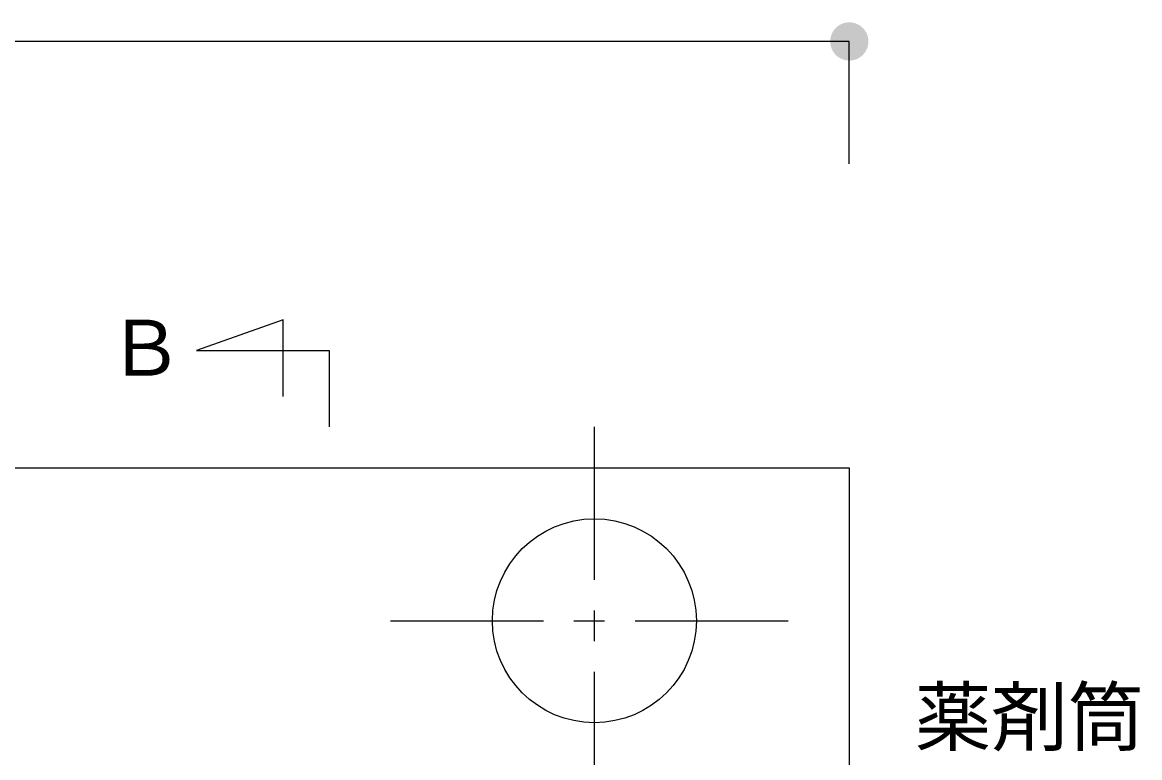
# Model space of a CAD drawing. Units: millimetres, scale not verified. Extents: x -8093 to 8093, y -5792 to 5792.
# Drawn here: x -5323 to -4227, y 1572 to 2293 of the extents above; entities that cross this region are included whole.
import ezdxf
from ezdxf.enums import TextEntityAlignment as Align

# ---------------------------------------------------------------- set-up
doc = ezdxf.new("R2010")
doc.units = ezdxf.units.MM
doc.header["$LTSCALE"] = 30
doc.linetypes.add('CHAIN1', pattern=[8, 5, -1, 1, -1])
for name, color, linetype, lineweight in [('0-1_00クル-フ-0躯体', 3, 'Continuous', 25), ('0-2_00クル-フ-1機器', 2, 'Continuous', 25), ('0-3_00クル-フ-6寸法', 132, 'Continuous', 25)]:
    doc.layers.add(name, color=color, linetype=linetype, lineweight=lineweight)
doc.styles.add('ＭＳ ゴシック', font='')
doc.styles.get('ＭＳ ゴシック').set_extended_font_data('MS Gothic')

msp = doc.modelspace()

# ---------------------------------------------------------------- linework, layer by layer
at = {"layer": '0-1_00クル-フ-0躯体'}
for points in [[(-5066.72, 1926.36), (-5066.72, 2001.36), (-5151.72, 1971.36)], [(-5151.72, 1971.36), (-5021.72, 1971.36), (-5021.72, 1896.36)]]:
    msp.add_lwpolyline(points, dxfattribs=at)
at = {"layer": '0-2_00クル-フ-1機器', "linetype": 'CHAIN1'}
for p, q in [((-4761.65, 1506.35), (-4761.65, 1906.35)), ((-4961.65, 1706.35), (-4561.65, 1706.35))]:
    msp.add_line(p, q, dxfattribs=at)
at = {"layer": '0-2_00クル-フ-1機器'}
for p, q in [((-6401.65, 1856.35), (-4511.65, 1856.35)), ((-4511.65, 1856.35), (-4511.65, -63.65))]:
    msp.add_line(p, q, dxfattribs=at)
msp.add_circle((-4761.65, 1706.35), 100, dxfattribs=at)
at = {"layer": '0-3_00クル-フ-6寸法', "color": 4}
for p, q in [((-4511.65, 2274.35), (-6401.65, 2274.35)), ((-4511.65, 2154.35), (-4511.65, 2274.35))]:
    msp.add_line(p, q, dxfattribs=at)
at = {"layer": '0-3_00クル-フ-6寸法'}
for points in [[(-4511.65, 2274.35), (-4523.6, 2288.8), (-4521.69, 2290.18)], [(-4511.65, 2274.35), (-4521.69, 2290.18), (-4519.63, 2291.31)], [(-4511.65, 2274.35), (-4519.63, 2291.31), (-4517.44, 2292.18)], [(-4511.65, 2274.35), (-4517.44, 2292.18), (-4515.16, 2292.77)], [(-4511.65, 2274.35), (-4515.16, 2292.77), (-4512.82, 2293.06)], [(-4511.65, 2274.35), (-4512.82, 2293.06), (-4510.47, 2293.06)], [(-4511.65, 2274.35), (-4510.47, 2293.06), (-4508.13, 2292.77)], [(-4511.65, 2274.35), (-4508.13, 2292.77), (-4505.85, 2292.18)], [(-4511.65, 2274.35), (-4505.85, 2292.18), (-4503.66, 2291.31)], [(-4511.65, 2274.35), (-4503.66, 2291.31), (-4501.6, 2290.18)], [(-4511.65, 2274.35), (-4501.6, 2290.18), (-4499.69, 2288.8)], [(-4511.65, 2274.35), (-4530.25, 2276.7), (-4529.81, 2279.01)], [(-4511.65, 2274.35), (-4529.81, 2279.01), (-4529.08, 2281.25)], [(-4511.65, 2274.35), (-4529.08, 2281.25), (-4528.08, 2283.38)], [(-4511.65, 2274.35), (-4528.08, 2283.38), (-4526.81, 2285.37)], [(-4511.65, 2274.35), (-4526.81, 2285.37), (-4525.31, 2287.18)], [(-4511.65, 2274.35), (-4525.31, 2287.18), (-4523.6, 2288.8)], [(-4511.65, 2274.35), (-4499.69, 2288.8), (-4497.98, 2287.18)], [(-4511.65, 2274.35), (-4497.98, 2287.18), (-4496.48, 2285.37)], [(-4511.65, 2274.35), (-4496.48, 2285.37), (-4495.21, 2283.38)], [(-4511.65, 2274.35), (-4495.21, 2283.38), (-4494.21, 2281.25)], [(-4511.65, 2274.35), (-4494.21, 2281.25), (-4493.48, 2279.01)], [(-4511.65, 2274.35), (-4493.48, 2279.01), (-4493.04, 2276.7)], [(-4511.65, 2274.35), (-4530.4, 2274.35), (-4530.25, 2276.7)], [(-4511.65, 2274.35), (-4530.25, 2272), (-4530.4, 2274.35)], [(-4511.65, 2274.35), (-4529.81, 2269.69), (-4530.25, 2272)], [(-4511.65, 2274.35), (-4529.08, 2267.45), (-4529.81, 2269.69)], [(-4511.65, 2274.35), (-4528.08, 2265.32), (-4529.08, 2267.45)], [(-4511.65, 2274.35), (-4526.81, 2263.33), (-4528.08, 2265.32)], [(-4511.65, 2274.35), (-4525.31, 2261.51), (-4526.81, 2263.33)], [(-4511.65, 2274.35), (-4523.6, 2259.9), (-4525.31, 2261.51)], [(-4511.65, 2274.35), (-4521.69, 2258.52), (-4523.6, 2259.9)], [(-4511.65, 2274.35), (-4519.63, 2257.38), (-4521.69, 2258.52)], [(-4511.65, 2274.35), (-4517.44, 2256.52), (-4519.63, 2257.38)], [(-4511.65, 2274.35), (-4515.16, 2255.93), (-4517.44, 2256.52)], [(-4511.65, 2274.35), (-4512.82, 2255.64), (-4515.16, 2255.93)], [(-4511.65, 2274.35), (-4510.47, 2255.64), (-4512.82, 2255.64)], [(-4511.65, 2274.35), (-4493.04, 2276.7), (-4492.9, 2274.35)], [(-4511.65, 2274.35), (-4508.13, 2255.93), (-4510.47, 2255.64)], [(-4511.65, 2274.35), (-4505.85, 2256.52), (-4508.13, 2255.93)], [(-4511.65, 2274.35), (-4503.66, 2257.38), (-4505.85, 2256.52)], [(-4511.65, 2274.35), (-4501.6, 2258.52), (-4503.66, 2257.38)], [(-4511.65, 2274.35), (-4499.69, 2259.9), (-4501.6, 2258.52)], [(-4511.65, 2274.35), (-4497.98, 2261.51), (-4499.69, 2259.9)], [(-4511.65, 2274.35), (-4496.48, 2263.33), (-4497.98, 2261.51)], [(-4511.65, 2274.35), (-4495.21, 2265.32), (-4496.48, 2263.33)], [(-4511.65, 2274.35), (-4494.21, 2267.45), (-4495.21, 2265.32)], [(-4511.65, 2274.35), (-4493.48, 2269.69), (-4494.21, 2267.45)], [(-4511.65, 2274.35), (-4493.04, 2272), (-4493.48, 2269.69)], [(-4511.65, 2274.35), (-4492.9, 2274.35), (-4493.04, 2272)]]:
    msp.add_solid(points, dxfattribs=at)

# ---------------------------------------------------------------- texts
at = {"layer": '0-1_00クル-フ-0躯体', "color": 4, "style": 'ＭＳ ゴシック'}
for s, p in [('Ｂ', (-5239.37, 1930)), ('薬剤筒', (-4447.47, 1568.1))]:
    msp.add_text(s, height=54.99, dxfattribs=at).set_placement(p, align=Align.BOTTOM_LEFT)

doc.saveas('drawing.dxf')
